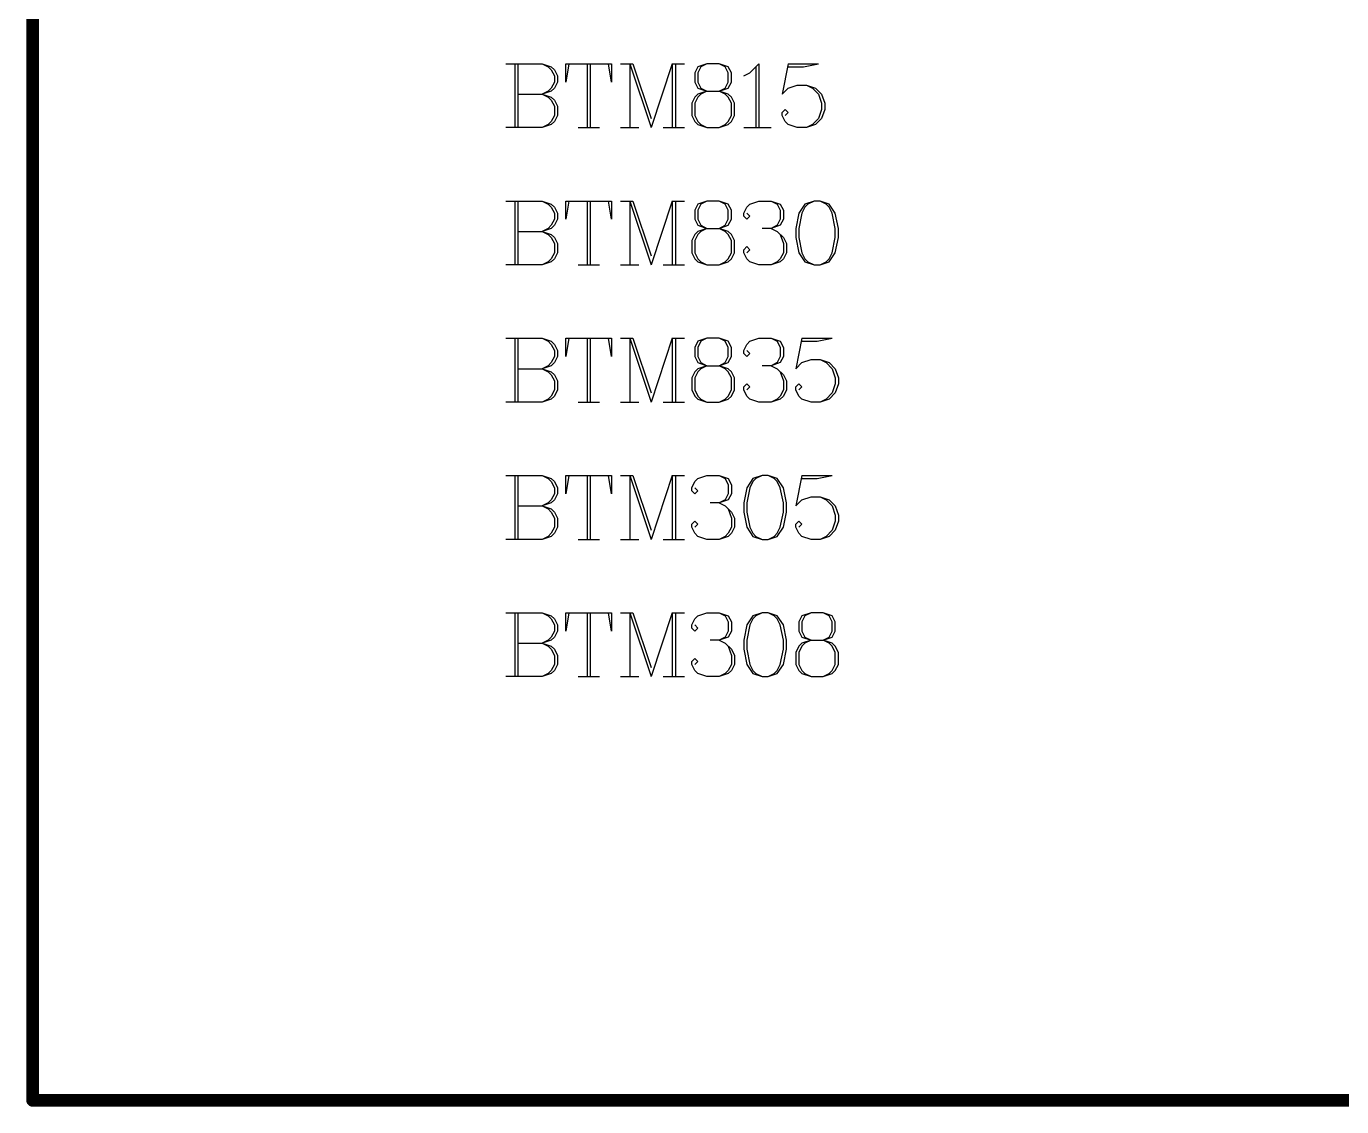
# Model space of a CAD drawing. Header units: millimetres. Extents: x 25 to 178, y 46 to 106.
# Drawn here: x 25.25 to 56.14, y 46.21 to 71.6 of the extents above; entities that cross this region are included whole.
import ezdxf

# ---------------------------------------------------------------- set-up
doc = ezdxf.new("R2010")
doc.units = ezdxf.units.MM
doc.layers.add('KeepOutLayer', color=6, linetype='Continuous')
doc.layers.add('TopOverlay', color=2, linetype='Continuous')

msp = doc.modelspace()

# ---------------------------------------------------------------- linework, layer by layer
at = {"layer": 'KeepOutLayer', "const_width": 0.3}
for points in [[(25.4, 46.355), (25.4, 105.537)], [(25.4, 46.355), (177.8, 46.355)]]:
    msp.add_lwpolyline(points, dxfattribs=at)
at = {"layer": 'KeepOutLayer', "const_width": 0.15}
msp.add_lwpolyline([(25.325, 46.355, 1), (25.475, 46.355, 1)], format="xyb", close=True, dxfattribs=at)
msp.add_lwpolyline([(25.325, 46.355, 1), (25.475, 46.355, 1)], format="xyb", close=True, dxfattribs=at)
at = {"layer": 'TopOverlay'}
for p, q in [((36.509, 70.715), (37.366, 70.715)), ((36.723, 70.715), (36.723, 69.215)), ((36.794, 70.715), (36.794, 69.215)), ((37.366, 70.715), (37.58, 70.643)), ((37.366, 70.715), (37.508, 70.643)), ((37.508, 70.643), (37.58, 70.572)), ((37.58, 70.643), (37.651, 70.572)), ((37.58, 70.572), (37.651, 70.429)), ((37.651, 70.572), (37.723, 70.429)), ((37.994, 70.715), (37.923, 70.286)), ((37.923, 70.286), (37.923, 70.715)), ((37.923, 70.715), (38.994, 70.715)), ((38.423, 70.715), (38.423, 69.215)), ((38.494, 70.715), (38.494, 69.215)), ((38.994, 70.286), (38.922, 70.715)), ((38.994, 70.715), (38.994, 70.286)), ((39.208, 70.715), (39.494, 70.715)), ((39.422, 70.715), (39.422, 69.215)), ((39.422, 70.715), (39.922, 69.215)), ((39.494, 70.715), (39.922, 69.429)), ((40.422, 70.715), (39.922, 69.215)), ((40.422, 70.715), (40.422, 69.215)), ((40.422, 70.715), (40.708, 70.715)), ((40.494, 70.715), (40.494, 69.215)), ((41.022, 70.643), (40.951, 70.5)), ((40.951, 70.5), (40.951, 70.286)), ((41.236, 70.715), (41.022, 70.643)), ((41.093, 70.643), (41.022, 70.5)), ((41.022, 70.5), (41.022, 70.286)), ((41.236, 70.715), (41.093, 70.643)), ((41.522, 70.715), (41.236, 70.715)), ((41.736, 70.643), (41.522, 70.715)), ((41.665, 70.643), (41.522, 70.715)), ((41.736, 70.5), (41.665, 70.643)), ((41.808, 70.5), (41.736, 70.643)), ((41.736, 70.286), (41.736, 70.5)), ((41.808, 70.286), (41.808, 70.5)), ((42.1, 70.429), (42.243, 70.5)), ((42.243, 70.5), (42.457, 70.715)), ((42.386, 70.643), (42.386, 69.215)), ((42.457, 70.715), (42.457, 69.215)), ((43.143, 70.715), (43, 70.001)), ((43.143, 70.715), (43.857, 70.715)), ((43.143, 70.643), (43.5, 70.643)), ((43.5, 70.643), (43.857, 70.715)), ((37.58, 70.143), (37.508, 70.072)), ((37.651, 70.286), (37.58, 70.143)), ((37.651, 70.143), (37.58, 70.072)), ((37.651, 70.429), (37.651, 70.286)), ((37.723, 70.286), (37.651, 70.143)), ((37.723, 70.429), (37.723, 70.286)), ((40.951, 70.286), (41.022, 70.143)), ((41.022, 70.286), (41.093, 70.143)), ((41.022, 70.143), (41.236, 70.072)), ((41.093, 70.143), (41.236, 70.072)), ((41.522, 70.072), (41.736, 70.143)), ((41.522, 70.072), (41.665, 70.143)), ((41.665, 70.143), (41.736, 70.286)), ((41.736, 70.143), (41.808, 70.286)), ((43, 70.001), (43.143, 70.143)), ((43.143, 70.143), (43.357, 70.215)), ((43.357, 70.215), (43.571, 70.215)), ((43.571, 70.215), (43.786, 70.143)), ((43.571, 70.215), (43.714, 70.143)), ((43.714, 70.143), (43.857, 70.001)), ((43.786, 70.143), (43.928, 70.001)), ((36.794, 70.001), (37.366, 70.001)), ((37.58, 70.072), (37.366, 70.001)), ((37.508, 70.072), (37.366, 70.001)), ((37.366, 70.001), (37.58, 69.929)), ((37.366, 70.001), (37.508, 69.929)), ((37.508, 69.929), (37.58, 69.858)), ((37.58, 69.929), (37.651, 69.858)), ((37.58, 69.858), (37.651, 69.715)), ((37.651, 69.858), (37.723, 69.715)), ((40.951, 69.929), (40.879, 69.786)), ((41.022, 70.001), (40.951, 69.929)), ((41.022, 69.929), (40.951, 69.786)), ((41.236, 70.072), (41.022, 70.001)), ((41.093, 70.001), (41.022, 69.929)), ((41.236, 70.072), (41.093, 70.001)), ((41.236, 70.072), (41.522, 70.072)), ((41.736, 70.001), (41.522, 70.072)), ((41.665, 70.001), (41.522, 70.072)), ((41.736, 69.929), (41.665, 70.001)), ((41.808, 69.929), (41.736, 70.001)), ((41.808, 69.786), (41.736, 69.929)), ((41.879, 69.786), (41.808, 69.929)), ((43.857, 70.001), (43.928, 69.786)), ((43.928, 70.001), (44, 69.786)), ((37.651, 69.715), (37.651, 69.501)), ((37.723, 69.715), (37.723, 69.501)), ((40.879, 69.786), (40.879, 69.501)), ((40.951, 69.786), (40.951, 69.501)), ((41.808, 69.501), (41.808, 69.786)), ((41.879, 69.501), (41.879, 69.786)), ((43, 69.572), (43.072, 69.643)), ((43, 69.501), (43, 69.572)), ((43.072, 69.643), (43.143, 69.572)), ((43.143, 69.572), (43.072, 69.501)), ((43.928, 69.643), (43.857, 69.429)), ((43.928, 69.786), (43.928, 69.643)), ((44, 69.643), (43.928, 69.429)), ((44, 69.786), (44, 69.643)), ((37.366, 69.215), (36.509, 69.215)), ((37.58, 69.286), (37.366, 69.215)), ((37.508, 69.286), (37.366, 69.215)), ((37.58, 69.358), (37.508, 69.286)), ((37.651, 69.501), (37.58, 69.358)), ((37.651, 69.358), (37.58, 69.286)), ((37.723, 69.501), (37.651, 69.358)), ((38.208, 69.215), (38.708, 69.215)), ((39.208, 69.215), (39.637, 69.215)), ((40.208, 69.215), (40.708, 69.215)), ((40.879, 69.501), (40.951, 69.358)), ((40.951, 69.501), (41.022, 69.358)), ((40.951, 69.358), (41.022, 69.286)), ((41.022, 69.358), (41.093, 69.286)), ((41.022, 69.286), (41.236, 69.215)), ((41.093, 69.286), (41.236, 69.215)), ((41.236, 69.215), (41.522, 69.215)), ((41.522, 69.215), (41.736, 69.286)), ((41.522, 69.215), (41.665, 69.286)), ((41.665, 69.286), (41.736, 69.358)), ((41.736, 69.358), (41.808, 69.501)), ((41.736, 69.286), (41.808, 69.358)), ((41.808, 69.358), (41.879, 69.501)), ((42.1, 69.215), (42.743, 69.215)), ((43.072, 69.358), (43, 69.501)), ((43.143, 69.286), (43.072, 69.358)), ((43.357, 69.215), (43.143, 69.286)), ((43.571, 69.215), (43.357, 69.215)), ((43.786, 69.286), (43.571, 69.215)), ((43.714, 69.286), (43.571, 69.215)), ((43.857, 69.429), (43.714, 69.286)), ((43.928, 69.429), (43.786, 69.286)), ((36.509, 67.489), (37.366, 67.489)), ((36.723, 67.489), (36.723, 65.989)), ((36.794, 67.489), (36.794, 65.989)), ((37.366, 67.489), (37.58, 67.417)), ((37.366, 67.489), (37.508, 67.417)), ((37.508, 67.417), (37.58, 67.346)), ((37.58, 67.417), (37.651, 67.346)), ((37.58, 67.346), (37.651, 67.203)), ((37.651, 67.346), (37.723, 67.203)), ((37.994, 67.489), (37.923, 67.06)), ((37.923, 67.06), (37.923, 67.489)), ((37.923, 67.489), (38.994, 67.489)), ((38.423, 67.489), (38.423, 65.989)), ((38.494, 67.489), (38.494, 65.989)), ((38.994, 67.06), (38.922, 67.489)), ((38.994, 67.489), (38.994, 67.06)), ((39.208, 67.489), (39.494, 67.489)), ((39.422, 67.489), (39.422, 65.989)), ((39.422, 67.489), (39.922, 65.989)), ((39.494, 67.489), (39.922, 66.203)), ((40.422, 67.489), (39.922, 65.989)), ((40.422, 67.489), (40.422, 65.989)), ((40.422, 67.489), (40.708, 67.489)), ((40.494, 67.489), (40.494, 65.989)), ((41.022, 67.417), (40.951, 67.275)), ((41.236, 67.489), (41.022, 67.417)), ((41.093, 67.417), (41.022, 67.275)), ((41.236, 67.489), (41.093, 67.417)), ((41.522, 67.489), (41.236, 67.489)), ((41.736, 67.417), (41.522, 67.489)), ((41.665, 67.417), (41.522, 67.489)), ((41.736, 67.275), (41.665, 67.417)), ((41.808, 67.275), (41.736, 67.417)), ((42.1, 67.203), (42.172, 67.346)), ((42.172, 67.346), (42.243, 67.417)), ((42.243, 67.417), (42.457, 67.489)), ((42.457, 67.489), (42.743, 67.489)), ((42.743, 67.489), (42.957, 67.417)), ((42.743, 67.489), (42.886, 67.417)), ((42.886, 67.417), (42.957, 67.275)), ((42.957, 67.417), (43.029, 67.275)), ((43.536, 67.417), (43.393, 67.203)), ((43.536, 67.346), (43.464, 67.203)), ((43.75, 67.489), (43.536, 67.417)), ((43.607, 67.417), (43.536, 67.346)), ((43.75, 67.489), (43.607, 67.417)), ((43.893, 67.489), (43.75, 67.489)), ((44.107, 67.417), (43.893, 67.489)), ((44.036, 67.417), (43.893, 67.489)), ((44.107, 67.346), (44.036, 67.417)), ((44.25, 67.203), (44.107, 67.417)), ((44.178, 67.203), (44.107, 67.346)), ((37.651, 67.06), (37.58, 66.918)), ((37.651, 67.203), (37.651, 67.06)), ((37.723, 67.06), (37.651, 66.918)), ((37.723, 67.203), (37.723, 67.06)), ((40.951, 67.275), (40.951, 67.06)), ((40.951, 67.06), (41.022, 66.918)), ((41.022, 67.275), (41.022, 67.06)), ((41.022, 67.06), (41.093, 66.918)), ((41.665, 66.918), (41.736, 67.06)), ((41.736, 67.06), (41.736, 67.275)), ((41.736, 66.918), (41.808, 67.06)), ((41.808, 67.06), (41.808, 67.275)), ((42.1, 67.132), (42.1, 67.203)), ((42.172, 67.06), (42.1, 67.132)), ((42.172, 67.203), (42.243, 67.132)), ((42.243, 67.132), (42.172, 67.06)), ((42.957, 67.06), (42.886, 66.918)), ((42.957, 67.275), (42.957, 67.06)), ((43.029, 67.06), (42.957, 66.918)), ((43.029, 67.275), (43.029, 67.06)), ((43.393, 67.203), (43.321, 66.846)), ((43.464, 67.203), (43.393, 66.846)), ((44.25, 66.846), (44.178, 67.203)), ((44.321, 66.846), (44.25, 67.203)), ((36.794, 66.775), (37.366, 66.775)), ((37.58, 66.846), (37.366, 66.775)), ((37.508, 66.846), (37.366, 66.775)), ((37.366, 66.775), (37.58, 66.703)), ((37.366, 66.775), (37.508, 66.703)), ((37.58, 66.918), (37.508, 66.846)), ((37.651, 66.918), (37.58, 66.846)), ((41.022, 66.775), (40.951, 66.703)), ((41.022, 66.918), (41.236, 66.846)), ((41.236, 66.846), (41.022, 66.775)), ((41.093, 66.775), (41.022, 66.703)), ((41.093, 66.918), (41.236, 66.846)), ((41.236, 66.846), (41.093, 66.775)), ((41.236, 66.846), (41.522, 66.846)), ((41.522, 66.846), (41.736, 66.918)), ((41.522, 66.846), (41.665, 66.918)), ((41.736, 66.775), (41.522, 66.846)), ((41.665, 66.775), (41.522, 66.846)), ((41.736, 66.703), (41.665, 66.775)), ((41.808, 66.703), (41.736, 66.775)), ((42.743, 66.846), (42.529, 66.846)), ((42.957, 66.918), (42.743, 66.846)), ((42.886, 66.918), (42.743, 66.846)), ((42.743, 66.846), (42.886, 66.775)), ((42.886, 66.775), (43.029, 66.632)), ((43.321, 66.846), (43.321, 66.632)), ((43.393, 66.846), (43.393, 66.632)), ((44.25, 66.632), (44.25, 66.846)), ((44.321, 66.632), (44.321, 66.846)), ((37.508, 66.703), (37.58, 66.632)), ((37.58, 66.703), (37.651, 66.632)), ((37.58, 66.632), (37.651, 66.489)), ((37.651, 66.632), (37.723, 66.489)), ((37.651, 66.489), (37.651, 66.275)), ((37.723, 66.489), (37.723, 66.275)), ((40.951, 66.703), (40.879, 66.561)), ((40.879, 66.561), (40.879, 66.275)), ((41.022, 66.703), (40.951, 66.561)), ((40.951, 66.561), (40.951, 66.275)), ((41.808, 66.561), (41.736, 66.703)), ((41.879, 66.561), (41.808, 66.703)), ((41.808, 66.275), (41.808, 66.561)), ((41.879, 66.275), (41.879, 66.561)), ((42.957, 66.703), (43.029, 66.489)), ((43.029, 66.632), (43.1, 66.489)), ((43.029, 66.489), (43.029, 66.275)), ((43.1, 66.489), (43.1, 66.275)), ((43.321, 66.632), (43.393, 66.275)), ((43.393, 66.632), (43.464, 66.275)), ((44.178, 66.275), (44.25, 66.632)), ((44.25, 66.275), (44.321, 66.632)), ((37.58, 66.132), (37.508, 66.061)), ((37.651, 66.275), (37.58, 66.132)), ((37.651, 66.132), (37.58, 66.061)), ((37.723, 66.275), (37.651, 66.132)), ((40.879, 66.275), (40.951, 66.132)), ((40.951, 66.275), (41.022, 66.132)), ((40.951, 66.132), (41.022, 66.061)), ((41.022, 66.132), (41.093, 66.061)), ((41.665, 66.061), (41.736, 66.132)), ((41.736, 66.132), (41.808, 66.275)), ((41.736, 66.061), (41.808, 66.132)), ((41.808, 66.132), (41.879, 66.275)), ((42.1, 66.346), (42.172, 66.418)), ((42.1, 66.275), (42.1, 66.346)), ((42.172, 66.132), (42.1, 66.275)), ((42.172, 66.418), (42.243, 66.346)), ((42.243, 66.346), (42.172, 66.275)), ((42.243, 66.061), (42.172, 66.132)), ((42.957, 66.132), (42.886, 66.061)), ((43.029, 66.275), (42.957, 66.132)), ((43.029, 66.132), (42.957, 66.061)), ((43.1, 66.275), (43.029, 66.132)), ((43.393, 66.275), (43.536, 66.061)), ((43.464, 66.275), (43.536, 66.132)), ((43.536, 66.132), (43.607, 66.061)), ((44.036, 66.061), (44.107, 66.132)), ((44.107, 66.061), (44.25, 66.275)), ((44.107, 66.132), (44.178, 66.275)), ((37.366, 65.989), (36.509, 65.989)), ((37.58, 66.061), (37.366, 65.989)), ((37.508, 66.061), (37.366, 65.989)), ((38.208, 65.989), (38.708, 65.989)), ((39.208, 65.989), (39.637, 65.989)), ((40.208, 65.989), (40.708, 65.989)), ((41.022, 66.061), (41.236, 65.989)), ((41.093, 66.061), (41.236, 65.989)), ((41.236, 65.989), (41.522, 65.989)), ((41.522, 65.989), (41.736, 66.061)), ((41.522, 65.989), (41.665, 66.061)), ((42.457, 65.989), (42.243, 66.061)), ((42.743, 65.989), (42.457, 65.989)), ((42.957, 66.061), (42.743, 65.989)), ((42.886, 66.061), (42.743, 65.989)), ((43.536, 66.061), (43.75, 65.989)), ((43.607, 66.061), (43.75, 65.989)), ((43.75, 65.989), (43.893, 65.989)), ((43.893, 65.989), (44.107, 66.061)), ((43.893, 65.989), (44.036, 66.061)), ((36.509, 64.263), (37.366, 64.263)), ((36.723, 64.263), (36.723, 62.763)), ((36.794, 64.263), (36.794, 62.763)), ((37.366, 64.263), (37.58, 64.192)), ((37.366, 64.263), (37.508, 64.192)), ((37.994, 64.263), (37.923, 63.835)), ((37.923, 63.835), (37.923, 64.263)), ((37.923, 64.263), (38.994, 64.263)), ((38.423, 64.263), (38.423, 62.763)), ((38.494, 64.263), (38.494, 62.763)), ((38.994, 63.835), (38.922, 64.263)), ((38.994, 64.263), (38.994, 63.835)), ((39.208, 64.263), (39.494, 64.263)), ((39.422, 64.263), (39.422, 62.763)), ((39.422, 64.263), (39.922, 62.763)), ((39.494, 64.263), (39.922, 62.978)), ((40.422, 64.263), (39.922, 62.763)), ((40.422, 64.263), (40.422, 62.763)), ((40.422, 64.263), (40.708, 64.263)), ((40.494, 64.263), (40.494, 62.763)), ((41.236, 64.263), (41.022, 64.192)), ((41.236, 64.263), (41.093, 64.192)), ((41.522, 64.263), (41.236, 64.263)), ((41.736, 64.192), (41.522, 64.263)), ((41.665, 64.192), (41.522, 64.263)), ((42.243, 64.192), (42.457, 64.263)), ((42.457, 64.263), (42.743, 64.263)), ((42.743, 64.263), (42.957, 64.192)), ((42.743, 64.263), (42.886, 64.192)), ((43.464, 64.263), (43.321, 63.549)), ((43.464, 64.263), (44.178, 64.263)), ((43.821, 64.192), (44.178, 64.263)), ((37.508, 64.192), (37.58, 64.12)), ((37.58, 64.192), (37.651, 64.12)), ((37.58, 64.12), (37.651, 63.977)), ((37.651, 64.12), (37.723, 63.977)), ((37.651, 63.977), (37.651, 63.835)), ((37.723, 63.977), (37.723, 63.835)), ((41.022, 64.192), (40.951, 64.049)), ((40.951, 64.049), (40.951, 63.835)), ((41.093, 64.192), (41.022, 64.049)), ((41.022, 64.049), (41.022, 63.835)), ((41.736, 64.049), (41.665, 64.192)), ((41.808, 64.049), (41.736, 64.192)), ((41.736, 63.835), (41.736, 64.049)), ((41.808, 63.835), (41.808, 64.049)), ((42.1, 63.977), (42.172, 64.12)), ((42.1, 63.906), (42.1, 63.977)), ((42.172, 64.12), (42.243, 64.192)), ((42.172, 63.977), (42.243, 63.906)), ((42.886, 64.192), (42.957, 64.049)), ((42.957, 64.192), (43.029, 64.049)), ((42.957, 64.049), (42.957, 63.835)), ((43.029, 64.049), (43.029, 63.835)), ((43.464, 64.192), (43.821, 64.192)), ((37.58, 63.692), (37.508, 63.62)), ((37.651, 63.835), (37.58, 63.692)), ((37.651, 63.692), (37.58, 63.62)), ((37.723, 63.835), (37.651, 63.692)), ((40.951, 63.835), (41.022, 63.692)), ((41.022, 63.835), (41.093, 63.692)), ((41.022, 63.692), (41.236, 63.62)), ((41.093, 63.692), (41.236, 63.62)), ((41.522, 63.62), (41.736, 63.692)), ((41.522, 63.62), (41.665, 63.692)), ((41.665, 63.692), (41.736, 63.835)), ((41.736, 63.692), (41.808, 63.835)), ((42.172, 63.835), (42.1, 63.906)), ((42.243, 63.906), (42.172, 63.835)), ((42.957, 63.692), (42.743, 63.62)), ((42.886, 63.692), (42.743, 63.62)), ((42.957, 63.835), (42.886, 63.692)), ((43.029, 63.835), (42.957, 63.692)), ((43.321, 63.549), (43.464, 63.692)), ((43.464, 63.692), (43.679, 63.763)), ((43.679, 63.763), (43.893, 63.763)), ((43.893, 63.763), (44.107, 63.692)), ((43.893, 63.763), (44.036, 63.692)), ((44.036, 63.692), (44.178, 63.549)), ((44.107, 63.692), (44.25, 63.549)), ((36.794, 63.549), (37.366, 63.549)), ((37.58, 63.62), (37.366, 63.549)), ((37.508, 63.62), (37.366, 63.549)), ((37.366, 63.549), (37.58, 63.478)), ((37.366, 63.549), (37.508, 63.478)), ((37.508, 63.478), (37.58, 63.406)), ((37.58, 63.478), (37.651, 63.406)), ((37.58, 63.406), (37.651, 63.263)), ((37.651, 63.406), (37.723, 63.263)), ((40.951, 63.478), (40.879, 63.335)), ((40.879, 63.335), (40.879, 63.049)), ((41.022, 63.549), (40.951, 63.478)), ((41.022, 63.478), (40.951, 63.335)), ((40.951, 63.335), (40.951, 63.049)), ((41.236, 63.62), (41.022, 63.549)), ((41.093, 63.549), (41.022, 63.478)), ((41.236, 63.62), (41.093, 63.549)), ((41.236, 63.62), (41.522, 63.62)), ((41.736, 63.549), (41.522, 63.62)), ((41.665, 63.549), (41.522, 63.62)), ((41.736, 63.478), (41.665, 63.549)), ((41.808, 63.478), (41.736, 63.549)), ((41.808, 63.335), (41.736, 63.478)), ((41.879, 63.335), (41.808, 63.478)), ((41.808, 63.049), (41.808, 63.335)), ((41.879, 63.049), (41.879, 63.335)), ((42.743, 63.62), (42.529, 63.62)), ((42.743, 63.62), (42.886, 63.549)), ((42.886, 63.549), (43.029, 63.406)), ((42.957, 63.478), (43.029, 63.263)), ((43.029, 63.406), (43.1, 63.263)), ((44.178, 63.549), (44.25, 63.335)), ((44.25, 63.549), (44.321, 63.335)), ((44.25, 63.335), (44.25, 63.192)), ((44.321, 63.335), (44.321, 63.192)), ((37.651, 63.049), (37.58, 62.906)), ((37.651, 63.263), (37.651, 63.049)), ((37.723, 63.049), (37.651, 62.906)), ((37.723, 63.263), (37.723, 63.049)), ((40.879, 63.049), (40.951, 62.906)), ((40.951, 63.049), (41.022, 62.906)), ((41.736, 62.906), (41.808, 63.049)), ((41.808, 62.906), (41.879, 63.049)), ((42.1, 63.12), (42.172, 63.192)), ((42.1, 63.049), (42.1, 63.12)), ((42.172, 62.906), (42.1, 63.049)), ((42.172, 63.192), (42.243, 63.12)), ((42.243, 63.12), (42.172, 63.049)), ((43.029, 63.049), (42.957, 62.906)), ((43.029, 63.263), (43.029, 63.049)), ((43.1, 63.049), (43.029, 62.906)), ((43.1, 63.263), (43.1, 63.049)), ((43.321, 63.12), (43.393, 63.192)), ((43.321, 63.049), (43.321, 63.12)), ((43.393, 62.906), (43.321, 63.049)), ((43.393, 63.192), (43.464, 63.12)), ((43.464, 63.12), (43.393, 63.049)), ((44.25, 63.192), (44.178, 62.978)), ((44.321, 63.192), (44.25, 62.978)), ((37.366, 62.763), (36.509, 62.763)), ((37.58, 62.835), (37.366, 62.763)), ((37.508, 62.835), (37.366, 62.763)), ((37.58, 62.906), (37.508, 62.835)), ((37.651, 62.906), (37.58, 62.835)), ((38.208, 62.763), (38.708, 62.763)), ((39.208, 62.763), (39.637, 62.763)), ((40.208, 62.763), (40.708, 62.763)), ((40.951, 62.906), (41.022, 62.835)), ((41.022, 62.906), (41.093, 62.835)), ((41.022, 62.835), (41.236, 62.763)), ((41.093, 62.835), (41.236, 62.763)), ((41.236, 62.763), (41.522, 62.763)), ((41.522, 62.763), (41.736, 62.835)), ((41.522, 62.763), (41.665, 62.835)), ((41.665, 62.835), (41.736, 62.906)), ((41.736, 62.835), (41.808, 62.906)), ((42.243, 62.835), (42.172, 62.906)), ((42.457, 62.763), (42.243, 62.835)), ((42.743, 62.763), (42.457, 62.763)), ((42.957, 62.835), (42.743, 62.763)), ((42.886, 62.835), (42.743, 62.763)), ((42.957, 62.906), (42.886, 62.835)), ((43.029, 62.906), (42.957, 62.835)), ((43.464, 62.835), (43.393, 62.906)), ((43.679, 62.763), (43.464, 62.835)), ((43.893, 62.763), (43.679, 62.763)), ((44.107, 62.835), (43.893, 62.763)), ((44.036, 62.835), (43.893, 62.763)), ((44.178, 62.978), (44.036, 62.835)), ((44.25, 62.978), (44.107, 62.835)), ((36.509, 61.037), (37.366, 61.037)), ((36.723, 61.037), (36.723, 59.538)), ((36.794, 61.037), (36.794, 59.538)), ((37.366, 61.037), (37.58, 60.966)), ((37.366, 61.037), (37.508, 60.966)), ((37.508, 60.966), (37.58, 60.894)), ((37.58, 60.966), (37.651, 60.894)), ((37.58, 60.894), (37.651, 60.752)), ((37.651, 60.894), (37.723, 60.752)), ((37.994, 61.037), (37.923, 60.609)), ((37.923, 60.609), (37.923, 61.037)), ((37.923, 61.037), (38.994, 61.037)), ((38.423, 61.037), (38.423, 59.538)), ((38.494, 61.037), (38.494, 59.538)), ((38.994, 60.609), (38.922, 61.037)), ((38.994, 61.037), (38.994, 60.609)), ((39.208, 61.037), (39.494, 61.037)), ((39.422, 61.037), (39.422, 59.538)), ((39.422, 61.037), (39.922, 59.538)), ((39.494, 61.037), (39.922, 59.752)), ((40.422, 61.037), (39.922, 59.538)), ((40.422, 61.037), (40.422, 59.538)), ((40.422, 61.037), (40.708, 61.037)), ((40.494, 61.037), (40.494, 59.538)), ((40.879, 60.752), (40.951, 60.894)), ((40.951, 60.894), (41.022, 60.966)), ((41.022, 60.966), (41.236, 61.037)), ((41.236, 61.037), (41.522, 61.037)), ((41.522, 61.037), (41.736, 60.966)), ((41.522, 61.037), (41.665, 60.966)), ((41.665, 60.966), (41.736, 60.823)), ((41.736, 60.966), (41.808, 60.823)), ((42.315, 60.966), (42.172, 60.752)), ((42.315, 60.894), (42.243, 60.752)), ((42.529, 61.037), (42.315, 60.966)), ((42.386, 60.966), (42.315, 60.894)), ((42.529, 61.037), (42.386, 60.966)), ((42.672, 61.037), (42.529, 61.037)), ((42.886, 60.966), (42.672, 61.037)), ((42.814, 60.966), (42.672, 61.037)), ((42.886, 60.894), (42.814, 60.966)), ((43.029, 60.752), (42.886, 60.966)), ((42.957, 60.752), (42.886, 60.894)), ((43.464, 61.037), (43.321, 60.323)), ((43.464, 61.037), (44.178, 61.037)), ((43.464, 60.966), (43.821, 60.966)), ((43.821, 60.966), (44.178, 61.037)), ((37.651, 60.609), (37.58, 60.466)), ((37.651, 60.752), (37.651, 60.609)), ((37.723, 60.609), (37.651, 60.466)), ((37.723, 60.752), (37.723, 60.609)), ((40.879, 60.68), (40.879, 60.752)), ((40.951, 60.609), (40.879, 60.68)), ((40.951, 60.752), (41.022, 60.68)), ((41.022, 60.68), (40.951, 60.609)), ((41.736, 60.609), (41.665, 60.466)), ((41.736, 60.823), (41.736, 60.609)), ((41.808, 60.609), (41.736, 60.466)), ((41.808, 60.823), (41.808, 60.609)), ((42.172, 60.752), (42.1, 60.395)), ((42.243, 60.752), (42.172, 60.395)), ((43.029, 60.395), (42.957, 60.752)), ((43.1, 60.395), (43.029, 60.752)), ((36.794, 60.323), (37.366, 60.323)), ((37.58, 60.395), (37.366, 60.323)), ((37.508, 60.395), (37.366, 60.323)), ((37.366, 60.323), (37.58, 60.252)), ((37.366, 60.323), (37.508, 60.252)), ((37.58, 60.466), (37.508, 60.395)), ((37.508, 60.252), (37.58, 60.18)), ((37.651, 60.466), (37.58, 60.395)), ((37.58, 60.252), (37.651, 60.18)), ((41.522, 60.395), (41.308, 60.395)), ((41.736, 60.466), (41.522, 60.395)), ((41.665, 60.466), (41.522, 60.395)), ((41.522, 60.395), (41.665, 60.323)), ((41.665, 60.323), (41.808, 60.18)), ((41.736, 60.252), (41.808, 60.037)), ((42.1, 60.395), (42.1, 60.18)), ((42.172, 60.395), (42.172, 60.18)), ((43.029, 60.18), (43.029, 60.395)), ((43.1, 60.18), (43.1, 60.395)), ((43.321, 60.323), (43.464, 60.466)), ((43.464, 60.466), (43.679, 60.537)), ((43.679, 60.537), (43.893, 60.537)), ((43.893, 60.537), (44.107, 60.466)), ((43.893, 60.537), (44.036, 60.466)), ((44.036, 60.466), (44.178, 60.323)), ((44.107, 60.466), (44.25, 60.323)), ((44.178, 60.323), (44.25, 60.109)), ((44.25, 60.323), (44.321, 60.109)), ((37.58, 60.18), (37.651, 60.037)), ((37.651, 60.18), (37.723, 60.037)), ((37.651, 60.037), (37.651, 59.823)), ((37.723, 60.037), (37.723, 59.823)), ((40.879, 59.895), (40.951, 59.966)), ((40.951, 59.966), (41.022, 59.895)), ((41.808, 60.18), (41.879, 60.037)), ((41.808, 60.037), (41.808, 59.823)), ((41.879, 60.037), (41.879, 59.823)), ((42.1, 60.18), (42.172, 59.823)), ((42.172, 60.18), (42.243, 59.823)), ((42.957, 59.823), (43.029, 60.18)), ((43.029, 59.823), (43.1, 60.18)), ((43.321, 59.895), (43.393, 59.966)), ((43.393, 59.966), (43.464, 59.895)), ((44.25, 59.966), (44.178, 59.752)), ((44.25, 60.109), (44.25, 59.966)), ((44.321, 59.966), (44.25, 59.752)), ((44.321, 60.109), (44.321, 59.966)), ((37.58, 59.68), (37.508, 59.609)), ((37.651, 59.823), (37.58, 59.68)), ((37.651, 59.68), (37.58, 59.609)), ((37.723, 59.823), (37.651, 59.68)), ((40.879, 59.823), (40.879, 59.895)), ((40.951, 59.68), (40.879, 59.823)), ((41.022, 59.895), (40.951, 59.823)), ((41.022, 59.609), (40.951, 59.68)), ((41.736, 59.68), (41.665, 59.609)), ((41.808, 59.823), (41.736, 59.68)), ((41.808, 59.68), (41.736, 59.609)), ((41.879, 59.823), (41.808, 59.68)), ((42.172, 59.823), (42.315, 59.609)), ((42.243, 59.823), (42.315, 59.68)), ((42.315, 59.68), (42.386, 59.609)), ((42.814, 59.609), (42.886, 59.68)), ((42.886, 59.609), (43.029, 59.823)), ((42.886, 59.68), (42.957, 59.823)), ((43.321, 59.823), (43.321, 59.895)), ((43.393, 59.68), (43.321, 59.823)), ((43.464, 59.895), (43.393, 59.823)), ((43.464, 59.609), (43.393, 59.68)), ((44.178, 59.752), (44.036, 59.609)), ((44.25, 59.752), (44.107, 59.609)), ((37.366, 59.538), (36.509, 59.538)), ((37.58, 59.609), (37.366, 59.538)), ((37.508, 59.609), (37.366, 59.538)), ((38.208, 59.538), (38.708, 59.538)), ((39.208, 59.538), (39.637, 59.538)), ((40.208, 59.538), (40.708, 59.538)), ((41.236, 59.538), (41.022, 59.609)), ((41.522, 59.538), (41.236, 59.538)), ((41.736, 59.609), (41.522, 59.538)), ((41.665, 59.609), (41.522, 59.538)), ((42.315, 59.609), (42.529, 59.538)), ((42.386, 59.609), (42.529, 59.538)), ((42.529, 59.538), (42.672, 59.538)), ((42.672, 59.538), (42.886, 59.609)), ((42.672, 59.538), (42.814, 59.609)), ((43.679, 59.538), (43.464, 59.609)), ((43.893, 59.538), (43.679, 59.538)), ((44.107, 59.609), (43.893, 59.538)), ((44.036, 59.609), (43.893, 59.538)), ((36.509, 57.811), (37.366, 57.811)), ((36.723, 57.811), (36.723, 56.312)), ((36.794, 57.811), (36.794, 56.312)), ((37.366, 57.811), (37.58, 57.74)), ((37.366, 57.811), (37.508, 57.74)), ((37.994, 57.811), (37.923, 57.383)), ((37.923, 57.383), (37.923, 57.811)), ((37.923, 57.811), (38.994, 57.811)), ((38.423, 57.811), (38.423, 56.312)), ((38.494, 57.811), (38.494, 56.312)), ((38.994, 57.383), (38.922, 57.811)), ((38.994, 57.811), (38.994, 57.383)), ((39.208, 57.811), (39.494, 57.811)), ((39.422, 57.811), (39.422, 56.312)), ((39.422, 57.811), (39.922, 56.312)), ((39.494, 57.811), (39.922, 56.526)), ((40.422, 57.811), (39.922, 56.312)), ((40.422, 57.811), (40.422, 56.312)), ((40.422, 57.811), (40.708, 57.811)), ((40.494, 57.811), (40.494, 56.312)), ((41.022, 57.74), (41.236, 57.811)), ((41.236, 57.811), (41.522, 57.811)), ((41.522, 57.811), (41.736, 57.74)), ((41.522, 57.811), (41.665, 57.74)), ((42.529, 57.811), (42.315, 57.74)), ((42.529, 57.811), (42.386, 57.74)), ((42.672, 57.811), (42.529, 57.811)), ((42.886, 57.74), (42.672, 57.811)), ((42.814, 57.74), (42.672, 57.811)), ((43.679, 57.811), (43.464, 57.74)), ((43.679, 57.811), (43.536, 57.74)), ((43.964, 57.811), (43.679, 57.811)), ((44.178, 57.74), (43.964, 57.811)), ((44.107, 57.74), (43.964, 57.811)), ((37.508, 57.74), (37.58, 57.669)), ((37.58, 57.74), (37.651, 57.669)), ((37.58, 57.669), (37.651, 57.526)), ((37.651, 57.669), (37.723, 57.526)), ((37.651, 57.526), (37.651, 57.383)), ((37.723, 57.526), (37.723, 57.383)), ((40.879, 57.526), (40.951, 57.669)), ((40.879, 57.454), (40.879, 57.526)), ((40.951, 57.669), (41.022, 57.74)), ((40.951, 57.526), (41.022, 57.454)), ((41.665, 57.74), (41.736, 57.597)), ((41.736, 57.74), (41.808, 57.597)), ((41.736, 57.597), (41.736, 57.383)), ((41.808, 57.597), (41.808, 57.383)), ((42.172, 57.526), (42.1, 57.169)), ((42.315, 57.74), (42.172, 57.526)), ((42.243, 57.526), (42.172, 57.169)), ((42.315, 57.669), (42.243, 57.526)), ((42.386, 57.74), (42.315, 57.669)), ((42.886, 57.669), (42.814, 57.74)), ((43.029, 57.526), (42.886, 57.74)), ((42.957, 57.526), (42.886, 57.669)), ((43.029, 57.169), (42.957, 57.526)), ((43.1, 57.169), (43.029, 57.526)), ((43.464, 57.74), (43.393, 57.597)), ((43.393, 57.597), (43.393, 57.383)), ((43.536, 57.74), (43.464, 57.597)), ((43.464, 57.597), (43.464, 57.383)), ((44.178, 57.597), (44.107, 57.74)), ((44.25, 57.597), (44.178, 57.74)), ((44.178, 57.383), (44.178, 57.597)), ((44.25, 57.383), (44.25, 57.597)), ((37.58, 57.169), (37.366, 57.097)), ((37.508, 57.169), (37.366, 57.097)), ((37.58, 57.24), (37.508, 57.169)), ((37.651, 57.383), (37.58, 57.24)), ((37.651, 57.24), (37.58, 57.169)), ((37.723, 57.383), (37.651, 57.24)), ((40.951, 57.383), (40.879, 57.454)), ((41.022, 57.454), (40.951, 57.383)), ((41.522, 57.169), (41.308, 57.169)), ((41.736, 57.24), (41.522, 57.169)), ((41.665, 57.24), (41.522, 57.169)), ((41.522, 57.169), (41.665, 57.097)), ((41.736, 57.383), (41.665, 57.24)), ((41.808, 57.383), (41.736, 57.24)), ((42.1, 57.169), (42.1, 56.955)), ((42.172, 57.169), (42.172, 56.955)), ((43.029, 56.955), (43.029, 57.169)), ((43.1, 56.955), (43.1, 57.169)), ((43.393, 57.383), (43.464, 57.24)), ((43.464, 57.383), (43.536, 57.24)), ((43.464, 57.24), (43.679, 57.169)), ((43.679, 57.169), (43.464, 57.097)), ((43.536, 57.24), (43.679, 57.169)), ((43.679, 57.169), (43.536, 57.097)), ((43.679, 57.169), (43.964, 57.169)), ((43.964, 57.169), (44.178, 57.24)), ((43.964, 57.169), (44.107, 57.24)), ((44.178, 57.097), (43.964, 57.169)), ((44.107, 57.097), (43.964, 57.169)), ((44.107, 57.24), (44.178, 57.383)), ((44.178, 57.24), (44.25, 57.383)), ((36.794, 57.097), (37.366, 57.097)), ((37.366, 57.097), (37.58, 57.026)), ((37.366, 57.097), (37.508, 57.026)), ((37.508, 57.026), (37.58, 56.955)), ((37.58, 57.026), (37.651, 56.955)), ((37.58, 56.955), (37.651, 56.812)), ((37.651, 56.955), (37.723, 56.812)), ((41.665, 57.097), (41.808, 56.955)), ((41.736, 57.026), (41.808, 56.812)), ((41.808, 56.955), (41.879, 56.812)), ((42.1, 56.955), (42.172, 56.597)), ((42.172, 56.955), (42.243, 56.597)), ((42.957, 56.597), (43.029, 56.955)), ((43.029, 56.597), (43.1, 56.955)), ((43.393, 57.026), (43.321, 56.883)), ((43.321, 56.883), (43.321, 56.597)), ((43.464, 57.097), (43.393, 57.026)), ((43.464, 57.026), (43.393, 56.883)), ((43.393, 56.883), (43.393, 56.597)), ((43.536, 57.097), (43.464, 57.026)), ((44.178, 57.026), (44.107, 57.097)), ((44.25, 57.026), (44.178, 57.097)), ((44.25, 56.883), (44.178, 57.026)), ((44.321, 56.883), (44.25, 57.026)), ((44.25, 56.597), (44.25, 56.883)), ((44.321, 56.597), (44.321, 56.883)), ((37.651, 56.597), (37.58, 56.455)), ((37.651, 56.812), (37.651, 56.597)), ((37.723, 56.597), (37.651, 56.455)), ((37.723, 56.812), (37.723, 56.597)), ((40.879, 56.669), (40.951, 56.74)), ((40.879, 56.597), (40.879, 56.669)), ((40.951, 56.455), (40.879, 56.597)), ((40.951, 56.74), (41.022, 56.669)), ((41.022, 56.669), (40.951, 56.597)), ((41.808, 56.597), (41.736, 56.455)), ((41.808, 56.812), (41.808, 56.597)), ((41.879, 56.597), (41.808, 56.455)), ((41.879, 56.812), (41.879, 56.597)), ((42.172, 56.597), (42.315, 56.383)), ((42.243, 56.597), (42.315, 56.455)), ((42.886, 56.383), (43.029, 56.597)), ((42.886, 56.455), (42.957, 56.597)), ((43.321, 56.597), (43.393, 56.455)), ((43.393, 56.597), (43.464, 56.455)), ((44.178, 56.455), (44.25, 56.597)), ((44.25, 56.455), (44.321, 56.597)), ((37.366, 56.312), (36.509, 56.312)), ((37.58, 56.383), (37.366, 56.312)), ((37.508, 56.383), (37.366, 56.312)), ((37.58, 56.455), (37.508, 56.383)), ((37.651, 56.455), (37.58, 56.383)), ((38.208, 56.312), (38.708, 56.312)), ((39.208, 56.312), (39.637, 56.312)), ((40.208, 56.312), (40.708, 56.312)), ((41.022, 56.383), (40.951, 56.455)), ((41.236, 56.312), (41.022, 56.383)), ((41.522, 56.312), (41.236, 56.312)), ((41.736, 56.383), (41.522, 56.312)), ((41.665, 56.383), (41.522, 56.312)), ((41.736, 56.455), (41.665, 56.383)), ((41.808, 56.455), (41.736, 56.383)), ((42.315, 56.455), (42.386, 56.383)), ((42.315, 56.383), (42.529, 56.312)), ((42.386, 56.383), (42.529, 56.312)), ((42.529, 56.312), (42.672, 56.312)), ((42.672, 56.312), (42.886, 56.383)), ((42.672, 56.312), (42.814, 56.383)), ((42.814, 56.383), (42.886, 56.455)), ((43.393, 56.455), (43.464, 56.383)), ((43.464, 56.455), (43.536, 56.383)), ((43.464, 56.383), (43.679, 56.312)), ((43.536, 56.383), (43.679, 56.312)), ((43.679, 56.312), (43.964, 56.312)), ((43.964, 56.312), (44.178, 56.383)), ((43.964, 56.312), (44.107, 56.383)), ((44.107, 56.383), (44.178, 56.455)), ((44.178, 56.383), (44.25, 56.455))]:
    msp.add_line(p, q, dxfattribs=at)

doc.saveas('drawing.dxf')
